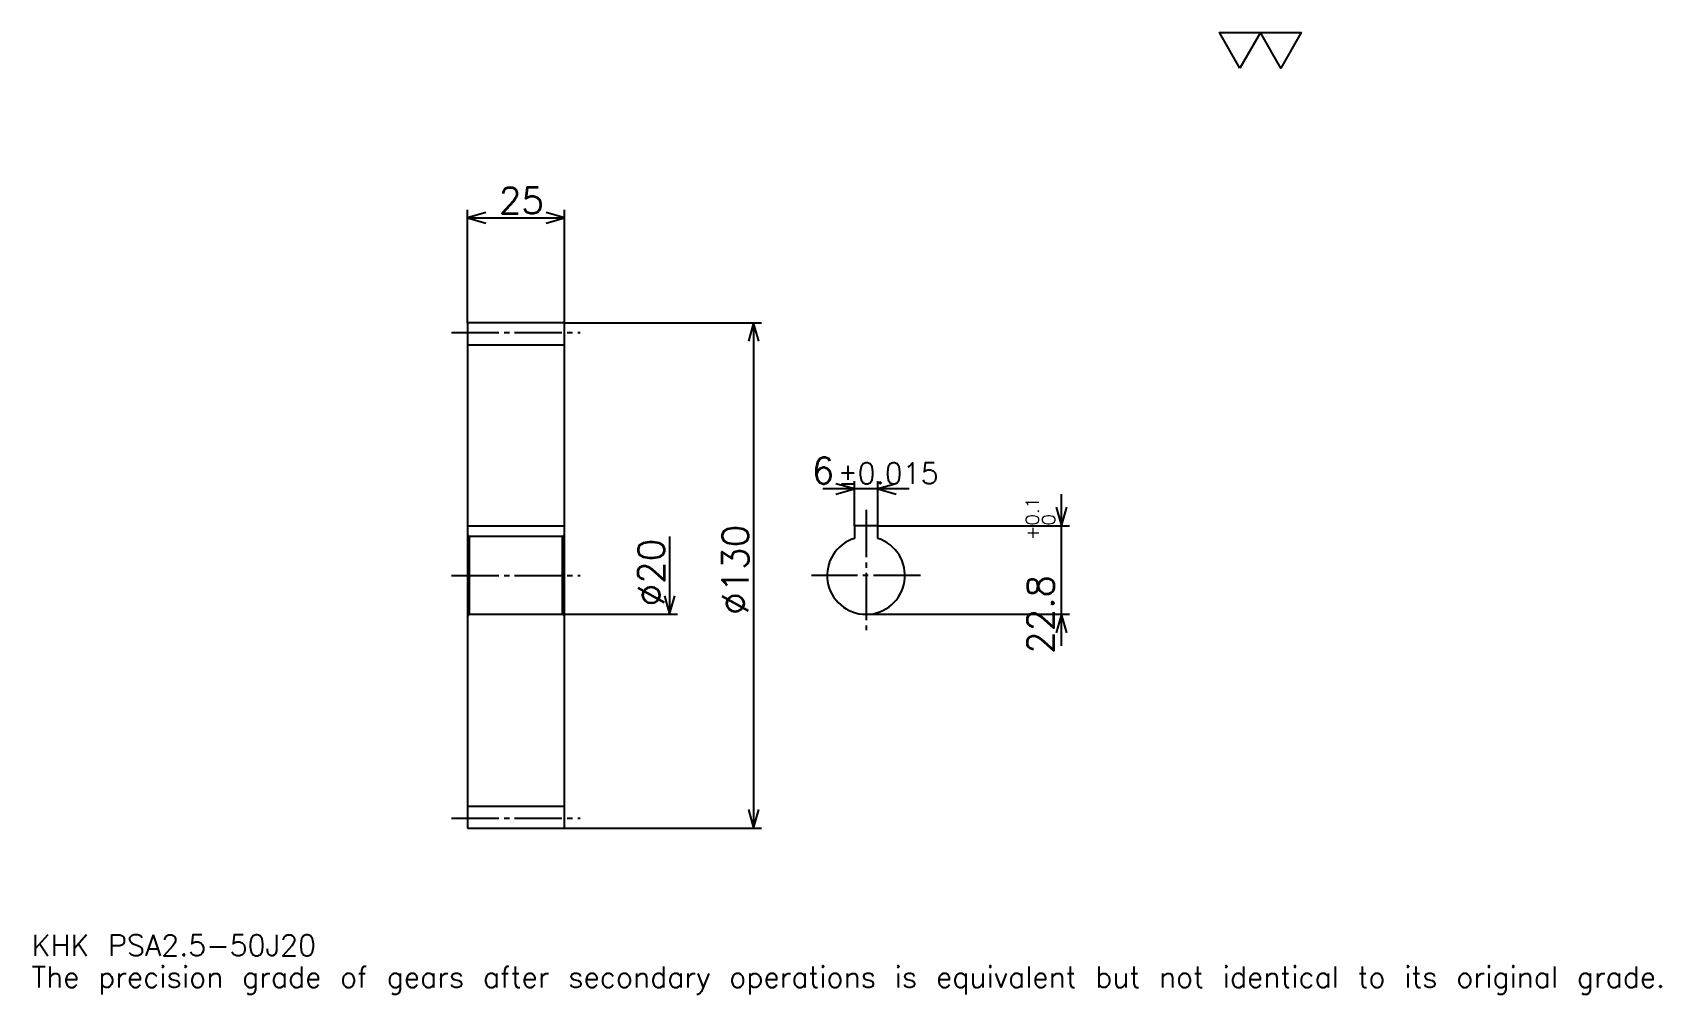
# Model space of a CAD drawing. Extents: x 14 to 433, y 5 to 252.
import ezdxf

# ---------------------------------------------------------------- set-up
doc = ezdxf.new("R2010")
doc.units = 0
doc.linetypes.add('DASHDOT', pattern=[16.222826, 12.16712, -1.351902, 1.351902, -1.351902])
doc.layers.get('0').update_dxf_attribs({"linetype": 'CONTINUOUS'})
doc.layers.add('DASHDOT', color=6, linetype='DASHDOT')
doc.styles.add('KANJI', font='TXT', dxfattribs={"bigfont": 'BIGFONT'})

msp = doc.modelspace()

# ---------------------------------------------------------------- linework, layer by layer
at = {"color": 5}
for p, q in [((125.653534, 177.775131), (125.653534, 206.841034)), ((150.653534, 177.775131), (150.653534, 206.841034)), ((125.653534, 204.813171), (150.653534, 204.813171)), ((125.653534, 177.67514), (125.653534, 177.775131)), ((150.553528, 177.775131), (150.653534, 177.775131)), ((150.653534, 177.775131), (201.349869, 177.775131)), ((150.653534, 177.67514), (150.653534, 177.775131)), ((199.322021, 177.775131), (199.322021, 47.775131)), ((239.360046, 135.038452), (217.137238, 135.038452)), ((225.248642, 125.575134), (225.248642, 137.066299)), ((231.248642, 125.575134), (231.248642, 137.066299)), ((278.565216, 94.663719), (278.565216, 133.686539)), ((177.691574, 122.775131), (177.691574, 102.775131)), ((231.248642, 125.575134), (280.593079, 125.575134)), ((150.653534, 102.775131), (179.719437, 102.775131)), ((228.248642, 102.775131), (280.593079, 102.775131)), ((150.553528, 47.775131), (150.653534, 47.775131)), ((150.653534, 47.775131), (201.349869, 47.775131))]:
    msp.add_line(p, q, dxfattribs=at)
at = {"color": 4}
for p, q in [((125.653534, 172.150131), (150.653534, 172.150131)), ((125.653534, 125.575134), (150.653534, 125.575134)), ((150.653534, 123.275131), (150.153534, 122.775131)), ((125.653534, 102.275131), (126.153534, 102.775131)), ((150.653534, 102.275131), (150.153534, 102.775131)), ((125.653534, 53.400131), (150.653534, 53.400131))]:
    msp.add_line(p, q, dxfattribs=at)
at = {"color": 7}
msp.add_lwpolyline([(324.456512, 243.342392), (319.184082, 252.481247), (340.273773, 252.481247), (335.001343, 243.342392), (329.728943, 252.481247), (324.456512, 243.342392)], dxfattribs=at)
at = {"color": 5}
for points in [[(130.385193, 206.16507), (125.653534, 204.813171), (130.385193, 203.461273)], [(145.921875, 203.461273), (150.653534, 204.813171), (145.921875, 206.16507)], [(200.67392, 173.043472), (199.322021, 177.775131), (197.970108, 173.043472)], [(220.516983, 133.686539), (225.248642, 135.038452), (220.516983, 136.39035)], [(235.980301, 136.39035), (231.248642, 135.038452), (235.980301, 133.686539)], [(277.213318, 130.306793), (278.565216, 125.575134), (279.917114, 130.306793)], [(176.339676, 107.50679), (177.691574, 102.775131), (179.043488, 107.50679)], [(279.917114, 98.043472), (278.565216, 102.775131), (277.213318, 98.043472)], [(197.970108, 52.50679), (199.322021, 47.775131), (200.67392, 52.50679)]]:
    msp.add_lwpolyline(points, dxfattribs=at)
at = {"color": 4}
for points in [[(125.653534, 102.275131), (125.653534, 47.87513), (125.753532, 47.775131), (150.553528, 47.775131), (150.653534, 47.87513), (150.653534, 177.67514), (150.553528, 177.775131), (125.753532, 177.775131), (125.653534, 177.67514), (125.653534, 102.275131)], [(125.653534, 123.275131), (126.153534, 122.775131), (126.153534, 102.775131), (150.153534, 102.775131), (150.153534, 122.775131), (126.153534, 122.775131)], [(231.248642, 122.314522), (231.248642, 125.575134), (225.248642, 125.575134), (225.248642, 122.314522)]]:
    msp.add_lwpolyline(points, dxfattribs=at)
msp.add_arc((228.248642, 112.775131), 10, 107.45760275, 72.54239725, dxfattribs=at)
at = {"layer": 'DASHDOT', "color": 7}
for p, q in [((121.597824, 175.275131), (154.709244, 175.275131)), ((228.248642, 129.630844), (228.248642, 98.719421)), ((121.597824, 112.775131), (154.709244, 112.775131)), ((242.304352, 112.775131), (214.192932, 112.775131)), ((121.597824, 50.275131), (154.709244, 50.275131))]:
    msp.add_line(p, q, dxfattribs=at)

# ---------------------------------------------------------------- texts
at = {"color": 7, "style": 'KANJI'}
for s, height, p in [('25', 6.759511, (133.759857, 205.894684)), ('6', 6.759511, (214.29567, 136.39035)), ('%%p0.015', 5.407609, (220.986755, 136.39035)), ('KHK PSA2.5-50J20', 5.407609, (13.519022, 14.870924)), ('The precision grade of gears after secondary operations is equivalent but not identical to its original grade.', 5.407609, (13.519022, 6.759511))]:
    msp.add_text(s, height=height, dxfattribs=at).set_placement(p)
for s, height, p in [('0.1', 3.379755, (272.752014, 125.664505)), ('0', 3.379755, (276.942932, 125.664505)), ('%%c130', 6.759511, (197.970108, 102.635864)), ('+', 3.379755, (272.752014, 121.879181)), ('%%c20', 6.759511, (176.339676, 104.832703)), ('22.8', 6.759511, (276.537354, 92.621338))]:
    msp.add_text(s, height=height, rotation=90, dxfattribs=at).set_placement(p)

doc.saveas('drawing.dxf')
